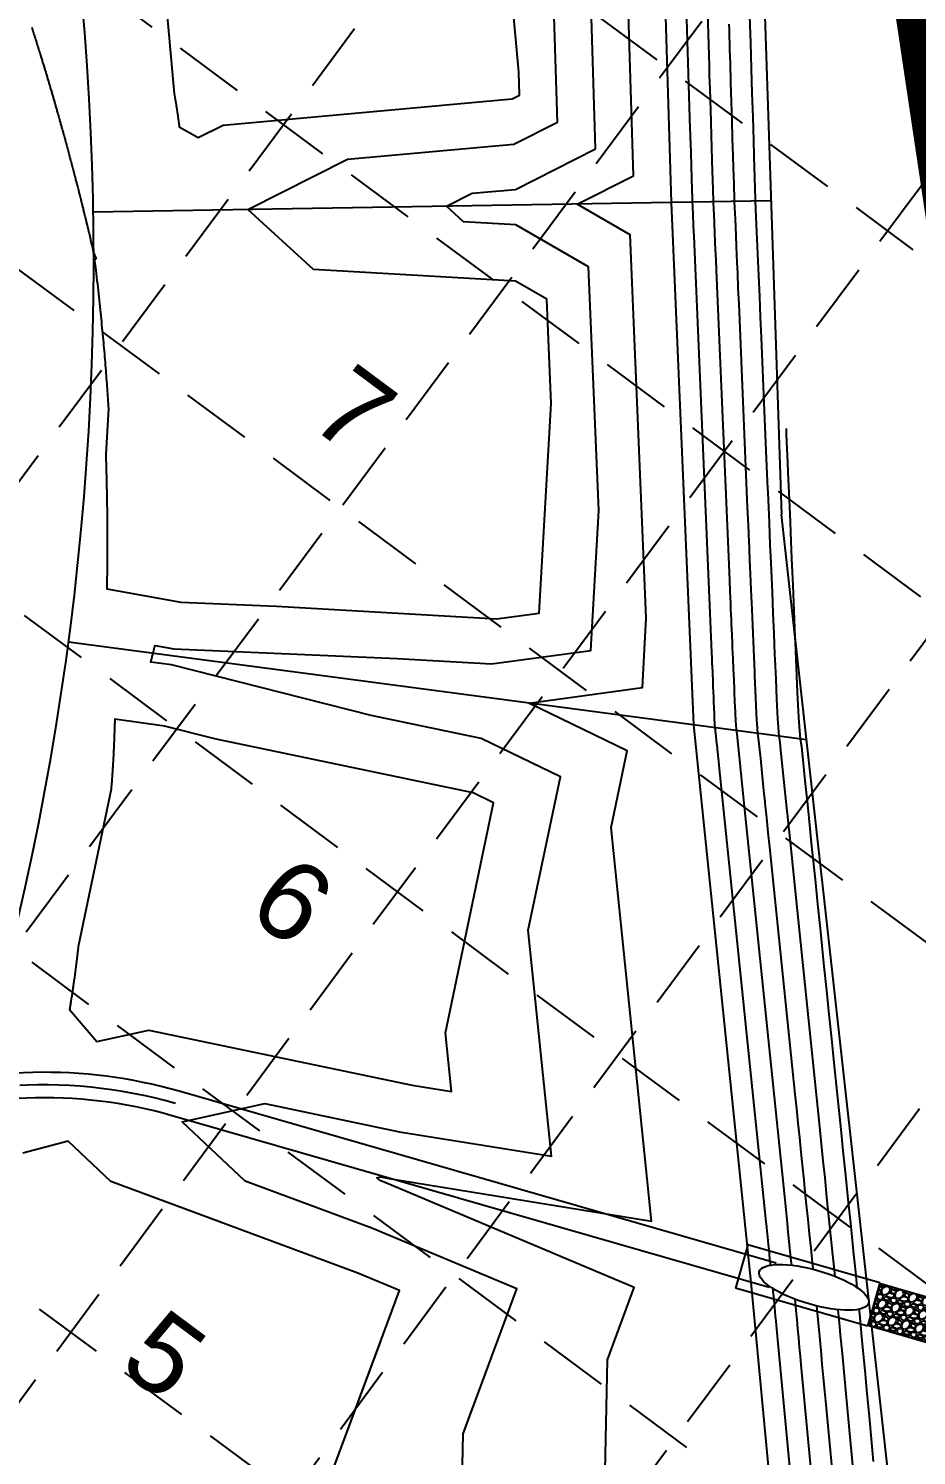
# Model space of a CAD drawing. Header units: feet. Extents: x 2260 to 6199, y 3666 to 7344.
# Drawn here: x 4714.3 to 4883.5, y 5181 to 5452.8 of the extents above; entities that cross this region are included whole.
import ezdxf
from ezdxf.enums import TextEntityAlignment as Align

# ---------------------------------------------------------------- set-up
doc = ezdxf.new("R2010")
doc.units = ezdxf.units.FT
doc.header["$LTSCALE"] = 40
doc.header["$MEASUREMENT"] = 0
for name, pattern in [('ACAD_ISO02W100', [15, 12, -3]), ('CENTER2', [1.125, 0.75, -0.125, 0.125, -0.125]), ('HIDDEN', [0.375, 0.25, -0.125])]:
    doc.linetypes.add(name, pattern=pattern)
for name, color, linetype in [('BOUNDARY-LINE', 1, 'CONTINUOUS'), ('CL-STORM', 4, 'CENTER2'), ('FLOW-ARROWS', 253, 'CONTINUOUS'), ('GRID', 254, 'HIDDEN'), ('LEGEND', 7, 'CONTINUOUS'), ('LOT-NOS', 4, 'CONTINUOUS'), ('lots-line', 4, 'CONTINUOUS'), ('PC', 43, 'CONTINUOUS'), ('POND', 5, 'CONTINUOUS'), ('ST-ROW', 2, 'CONTINUOUS'), ('STORM', 3, 'CONTINUOUS')]:
    doc.layers.add(name, color=color, linetype=linetype)
doc.styles.get("Standard").update_dxf_attribs({"font": 'ARIAL.TTF'})

msp = doc.modelspace()

# ---------------------------------------------------------------- hatches: boundary and pattern name
at = {"layer": 'LEGEND', "linetype": 'ACAD_ISO02W100'}
h = msp.add_hatch(dxfattribs=at)
h.set_pattern_fill('GRAVEL', color=240, scale=2.67485, angle=-14.5508, style=0)
h.set_pattern_definition([(213.46201, (4656.98469, 5124.42945), (-26.76065139, -17.92530482), [0.359864, -35.626559]), (170.418913, (4656.68447, 5124.23102), (31.740678247, -5.475257623), [0.617537, -61.136164]), (117.95961, (4656.07555, 5124.3338), (18.49825278, -35.1998597), [0.435433, -43.107964]), (252.72291, (4654.89781, 5123.94863), (16.02952663, 51.10907479), [0.562355, -55.67314]), (278.28291, (4654.73079, 5123.41165), (-4.88101274, 34.42877513), [0.551434, -54.592006]), (342.72291, (4654.81023, 5122.86597), (-51.10907479, 16.02952663), [0.562355, -55.67314]), (23.143413, (4655.34721, 5122.69895), (-40.377965596, -17.154204665), [0.743686, -73.624835]), (57.704513, (4656.03105, 5122.99125), (32.907938906, 52.25501931), [0.702116, -69.509503]), (106.87881, (4656.40618, 5123.58475), (-11.97614955, 39.03389751), [0.56426, -55.861757]), (160.68561, (4656.24235, 5124.1247), (27.80758654, -9.98129857), [0.64419, -31.565268]), (207.846613, (4655.63442, 5124.33777), (-38.460936063, -20.415287874), [0.833077, -82.474644]), (124.26331, (4657.45425, 5123.25744), (-14.09124825, 20.23849235), [0.28434, -28.1497]), (156.91841, (4657.29417, 5123.49243), (32.31365409, -13.91444215), [0.540954, -53.554533]), (210.4492, (4656.7965, 5123.7045), (-0.672024, -2.589056), [0.37828, -3.404527]), (188.64781, (4656.69593, 5124.06224), (14.28932225, 1.81799266), [0.20371, -20.167337]), (277.25061, (4656.49453, 5124.0316), (-0.5729821, 8.4391891), [0.28809, -14.116418]), (16.41301, (4656.5309, 5123.7458), (9.1112091, 3.162045), [0.46791, -15.129012]), (147.0143, (4656.9797, 5123.878), (4.5060876, -3.933099), [0.338344, -8.120274]), (1.83871, (4654.99288, 5124.42138), (27.90662081, 1.04690298), [0.473983, -46.924474]), (55.79541, (4655.46662, 5124.43659), (-17.7484733, -25.79151482), [0.397646, -39.366855]), (278.64781, (4657.11414, 5124.39584), (-1.81799266, 14.28932225), [0.40742, -19.963629]), (329.05971, (4657.1754, 5123.99305), (-23.87448602, 14.487387905), [0.473983, -46.924474]), (324.89321, (4654.57623, 5122.81617), (-11.60123313, 8.5382209), [0.457078, -22.396848]), (280.22431, (4654.95015, 5122.5533), (-5.55298626, 31.8397266), [0.38298, -37.91504]), (52.25061, (4656.468, 5121.80007), (8.5382333, 11.6012241), [0.40742, -19.963629]), (2.80321, (4656.71743, 5122.12222), (-36.34580997, -1.61989022), [0.448388, -44.390265]), (54.89321, (4655.19937, 5122.12936), (-8.5382209, -11.60123313), [0.22854, -22.625388]), (86.75911, (4656.31266, 5121.8404), (0.0990483, 11.0282435), [0.13639, -13.50272]), (151.413, (4656.3204, 5121.97656), (7.095143, -4.6051224), [0.551434, -10.477253]), (171.45821, (4655.83616, 5122.24042), (26.56257072, -4.13118781), [0.51103, -50.591902]), (289.1393, (4656.4704, 5123.5128), (-1.2450103, 5.8501334), [0.385772, -9.258535]), (338.606413, (4656.59689, 5123.14836), (42.669875915, -16.6025395), [0.67351, -66.677485]), (46.39461, (4657.224, 5122.90268), (-15.0603881, -15.435288), [0.275392, -27.26387]), (75.4492, (4657.414, 5123.102), (-1.91703, 3.26108), [0.16049, -2.51436]), (105.70561, (4655.80454, 5122.33153), (5.65203551, -20.81148272), [0.3716, -36.7886]), (33.46201, (4655.70395, 5122.68926), (26.76065139, 17.92530482), [0.719727, -35.266695]), (345.4492, (4656.3044, 5123.086), (3.26108, 1.91703), [0.69546, -1.97939]), (310.75401, (4656.97754, 5122.91138), (-21.18635838, 24.84364282), [0.42293, -41.870156]), (239.50381, (4657.25364, 5122.591), (-5.27715096, -9.6841954), [0.389463, -19.083737]), (193.095213, (4657.05599, 5122.25542), (-55.91227599, -13.12211264), [0.634113, -62.777316]), (160.875313, (4656.43837, 5122.11175), (-32.98569288, 11.32535497), [0.67085, -66.414042])])
h.paths.add_polyline_path([(4892.98, 5208.97), (4876.63, 5213.7), (4874.33, 5205.69), (4890.58, 5200.98)])
at = {"layer": 'POND'}
h = msp.add_hatch(dxfattribs=at)
h.set_pattern_fill('ANSI31', color=256, scale=60, style=0)
edge = h.paths.add_edge_path()
edge.add_line((4863.35, 6262.33), (4832.61, 6283.58))
edge.add_line((4832.61, 6283.58), (4828.95, 6094.85))
edge.add_line((4828.95, 6094.85), (4828.26, 6021.94))
edge.add_line((4828.26, 6021.94), (4847.63, 5898.39))
edge.add_line((4847.63, 5898.39), (4848.09, 5787.7))
edge.add_line((4848.09, 5787.7), (4853.68, 5749.38))
edge.add_line((4853.68, 5749.38), (4869.8, 5688.77))
edge.add_line((4869.8, 5688.77), (4874.38, 5637.74))
edge.add_line((4874.38, 5637.74), (4884.84, 5598.23))
edge.add_line((4884.84, 5598.23), (4879.89, 5563.29))
edge.add_line((4879.89, 5563.29), (4875.07, 5535.8))
edge.add_line((4875.07, 5535.8), (4886.83, 5492.93))
edge.add_line((4886.83, 5492.93), (4883.05, 5458.46))
edge.add_line((4883.05, 5458.46), (4889.3, 5416.55))
edge.add_line((4889.3, 5416.55), (4906.43, 5313.8))
edge.add_line((4906.43, 5313.8), (4892, 5244.12))
edge.add_line((4892, 5244.12), (4898.16, 5209.04))
edge.add_line((4898.16, 5209.04), (4893.39, 5196.19))
edge.add_line((4893.39, 5196.19), (4908.41, 5098.29))
edge.add_line((4908.41, 5098.29), (4924.31, 5022.58))
edge.add_line((4924.31, 5022.58), (4923.27, 4983.4))
edge.add_line((4923.27, 4983.4), (4937.52, 4964.85))
edge.add_line((4937.52, 4964.85), (4969.27, 4921.35))
edge.add_line((4969.27, 4921.35), (4967.62, 4860.73))
edge.add_line((4967.62, 4860.73), (4960.16, 4836.43))
edge.add_line((4960.16, 4836.43), (4955.17, 4822.59))
edge.add_line((4955.17, 4822.59), (4971.99, 4795.47))
edge.add_line((4971.99, 4795.47), (4979.84, 4773.67))
edge.add_line((4979.84, 4773.67), (4989.69, 4738.4))
edge.add_line((4989.69, 4738.4), (4988.66, 4699.21))
edge.add_line((4988.66, 4699.21), (4985.5, 4689.56))
edge.add_line((4985.5, 4689.56), (4978.63, 4658.69))
edge.add_line((4978.63, 4658.69), (4976.82, 4640.05))
edge.add_line((4976.82, 4640.05), (4998.82, 4615.76))
edge.add_line((4998.82, 4615.76), (5014.41, 4588.23))
edge.add_line((5014.41, 4588.23), (5041.93, 4510.34))
edge.add_line((5041.93, 4510.34), (5037.43, 4487.52))
edge.add_line((5037.43, 4487.52), (5039.13, 4428.44))
edge.add_line((5039.13, 4428.44), (5050.17, 4396.85))
edge.add_line((5050.17, 4396.85), (5077.99, 4337.7))
edge.add_line((5077.99, 4337.7), (5172.27, 4069.55))
edge.add_line((5172.27, 4069.55), (5191.8, 4095.13))
edge.add_line((5191.8, 4095.13), (5125.44, 4396.17))
edge.add_line((5125.44, 4396.17), (5117.34, 4487.53))
edge.add_line((5117.34, 4487.53), (5073.41, 4643.97))
edge.add_line((5073.41, 4643.97), (5064.9, 4695.71))
edge.add_line((5064.9, 4695.71), (5032.39, 4796.89))
edge.add_line((5032.39, 4796.89), (5027.79, 4859.49))
edge.add_line((5027.79, 4859.49), (5015.99, 4975.61))
edge.add_line((5015.99, 4975.61), (4999.41, 5007.17))
edge.add_line((4999.41, 5007.17), (4995.84, 5066.28))
edge.add_line((4995.84, 5066.28), (4938.69, 5327.03))
edge.add_line((4938.69, 5327.03), (4957.4, 5595.01))
edge.add_line((4957.4, 5595.01), (4940.45, 5946.72))
edge.add_line((4940.45, 5946.72), (4931.05, 6032.46))
edge.add_line((4931.05, 6032.46), (4906.39, 6095.71))
edge.add_line((4906.39, 6095.71), (4865.82, 6172.04))
edge.add_line((4865.82, 6172.04), (4864.54, 6247.04))

# ---------------------------------------------------------------- linework, layer by layer
at = {"layer": 'BOUNDARY-LINE', "color": 7}
for p in [(4852.66, 5513.09), (4902.11, 4960.99)]:
    msp.add_line(p, (4857.77, 5360.25), dxfattribs=at)
at = {"layer": 'CL-STORM', "color": 7}
msp.add_arc((4717.42, 5161.54), 90, 73.9294, 155.5479, dxfattribs=at)
at = {"layer": 'FLOW-ARROWS', "color": 7}
for points in [[(4730.83, 5420.47, 0, 1.67, 0), (4735.83, 5420.59, 0, 0, 0), (4739.68, 5420.68, 0, 0, 0)], [(4780.19, 5419.23, 0, 1.67, 0), (4775.19, 5419.45, 0, 0, 0), (4759.69, 5420.14, 0, 0, 0)], [(4725.29, 5336.74, 0, 1.67, 0), (4730.22, 5335.86, 0, 0, 0), (4735.97, 5334.83, 0, 0, 0)], [(4776.55, 5329.93, 0, 1.67, 0), (4771.64, 5330.84, 0, 0, 0), (4757.62, 5333.45, 0, 0, 0)], [(4706.85, 5250.94, 0, 1.67, 0), (4711.45, 5248.98, 0, 0, 0), (4715.17, 5247.39, 0, 0, 0)], [(4758.18, 5240.68, 0, 1.67, 0), (4753.49, 5242.41, 0, 0, 0), (4740.09, 5247.35, 0, 0, 0)]]:
    msp.add_lwpolyline(points, format="xyseb", dxfattribs=at)
at = {"layer": 'GRID', "linetype": 'HIDDEN', "ltscale": 1.35}
for p, q in [((3115.04, 6721.11), (5717.47, 4791.93)), ((3083.92, 6679.13), (5686.35, 4749.96)), ((3052.8, 6637.16), (5655.24, 4707.99)), ((3021.69, 6595.18), (5624.12, 4666.01)), ((2990.57, 6553.21), (5593.01, 4624.04)), ((2959.46, 6511.23), (5561.89, 4582.06)), ((5198.53, 6022.15), (4109.34, 4552.85)), ((5240.5, 5991.04), (4151.32, 4521.73)), ((5282.48, 5959.92), (4193.29, 4490.62)), ((5324.45, 5928.8), (4235.27, 4459.5)), ((5366.43, 5897.69), (4277.24, 4428.39))]:
    msp.add_line(p, q, dxfattribs=at)
at = {"layer": 'LEGEND', "color": 240, "const_width": 0.334}
msp.add_lwpolyline([(4892.98, 5208.97), (4876.63, 5213.7), (4874.33, 5205.69), (4890.58, 5200.98)], close=True, dxfattribs=at)
at = {"layer": 'lots-line', "color": 7}
for p, q in [((4855.78, 5420), (4726.68, 5417.84)), ((4862.54, 5317.3), (4721.96, 5335.94))]:
    msp.add_line(p, q, dxfattribs=at)
at = {"layer": 'PC', "color": 43, "flags": 128}
for points, elevation in [([(4876.97, 4958.5), (4876.93, 4958.9), (4876.86, 4959.6), (4876.85, 4959.71), (4876.78, 4960.41), (4876.71, 4961.12), (4876.7, 4961.14), (4876.63, 4961.85), (4876.56, 4962.55), (4876.56, 4962.6), (4876.48, 4963.31), (4876.47, 4963.44), (4876.4, 4964.14), (4876.33, 4964.8), (4876.26, 4965.51), (4876.19, 4966.22), (4876.18, 4966.31), (4866.53, 5061.72), (4863.36, 5093.22), (4852.07, 5213.29), (4841.07, 5320.15), (4836.82, 5419.68), (4834, 5511.41)], 544), ([(4855.68, 5217.22), (4855.65, 5217.51), (4855.56, 5218.42), (4855.47, 5219.24), (4855.38, 5220.2), (4855.28, 5221.17), (4855.21, 5221.78), (4855.12, 5222.7), (4855.02, 5223.62), (4854.93, 5224.54), (4854.84, 5225.46), (4845.89, 5312.39), (4845.79, 5313.32), (4845.7, 5314.26), (4845.6, 5315.19), (4845.59, 5315.28), (4845.54, 5315.78), (4845.5, 5316.2), (4845.4, 5317.11), (4845.31, 5318.02), (4845.21, 5318.95), (4845.18, 5319.31), (4845.13, 5319.61), (4845.08, 5320.25), (4845.06, 5320.44), (4845.02, 5321.38), (4844.98, 5322.33), (4844.94, 5323.29), (4844.93, 5323.5), (4844.89, 5324.48), (4844.85, 5325.47), (4844.8, 5326.47), (4844.76, 5327.49), (4844.74, 5327.89), (4844.71, 5328.73), (4844.66, 5329.77), (4844.65, 5330.15), (4844.6, 5331.21), (4844.59, 5331.43), (4844.58, 5331.75), (4844.53, 5332.84), (4844.49, 5333.95), (4841.1, 5413.25), (4841.06, 5414.22), (4841.02, 5415.21), (4840.99, 5415.88), (4840.95, 5416.89), (4840.92, 5417.6), (4840.87, 5418.64), (4840.86, 5419), (4840.82, 5419.75), (4840.82, 5419.81), (4840.82, 5419.85), (4840.79, 5420.86), (4840.76, 5421.9), (4840.73, 5422.64), (4840.7, 5423.75), (4840.66, 5424.89), (4840.63, 5426.07), (4840.59, 5427.3), (4840.55, 5428.56), (4840.53, 5429.39), (4840.49, 5430.65), (4840.48, 5431.02), (4840.45, 5431.94), (4840.42, 5432.71), (4840.39, 5433.7), (4838.2, 5505.01)], 543), ([(4859.71, 5217.21), (4859.62, 5218.06), (4859.43, 5219.89), (4859.24, 5221.73), (4859.05, 5223.56), (4858.88, 5225.2), (4858.69, 5227.12), (4858.49, 5229.05), (4858.36, 5230.28), (4858.17, 5232.12), (4857.98, 5233.96), (4857.79, 5235.8), (4857.6, 5237.63), (4850.71, 5304.63), (4850.52, 5306.5), (4850.32, 5308.37), (4850.13, 5310.23), (4850.11, 5310.42), (4850.01, 5311.42), (4849.92, 5312.26), (4849.74, 5314.07), (4849.55, 5315.9), (4849.36, 5317.75), (4849.28, 5318.47), (4849.2, 5319.07), (4849.09, 5320.36), (4849.05, 5320.73), (4848.97, 5322.62), (4848.89, 5324.52), (4848.81, 5326.43), (4848.79, 5326.86), (4848.71, 5328.81), (4848.62, 5330.79), (4848.54, 5332.79), (4848.45, 5334.83), (4848.42, 5335.64), (4848.34, 5337.32), (4848.26, 5339.4), (4848.22, 5340.15), (4848.13, 5342.28), (4848.11, 5342.71), (4848.09, 5343.35), (4847.99, 5345.53), (4847.9, 5347.75), (4845.38, 5406.82), (4845.3, 5408.77), (4845.21, 5410.74), (4845.15, 5412.07), (4845.07, 5414.09), (4845.01, 5415.51), (4844.92, 5417.59), (4844.89, 5418.31), (4844.82, 5419.82), (4844.82, 5419.93), (4844.82, 5420.02), (4844.75, 5422.03), (4844.69, 5424.11), (4844.64, 5425.6), (4844.58, 5427.82), (4844.51, 5430.1), (4844.43, 5432.47), (4844.36, 5434.91), (4844.28, 5437.44), (4844.23, 5439.09), (4844.15, 5441.62), (4844.13, 5442.35), (4844.07, 5444.2), (4844.03, 5445.73), (4843.96, 5447.73), (4842.4, 5498.61)], 542), ([(4873, 4958.11), (4865.96, 5030.83), (4853.42, 5040.15), (4848.76, 5037.81), (4851.53, 5045.03), (4840.38, 5053.32), (4822.76, 5111.79), (4824.6, 5199.19), (4829.7, 5212.98), (4782.37, 5232.9), (4781.23, 5233.32), (4780.66, 5233.86), (4781.4, 5234.02), (4782.63, 5233.77), (4833.01, 5225.62), (4825.3, 5300.58), (4828.36, 5315.19), (4809.62, 5324.32), (4831.25, 5327.25), (4832.01, 5340.56), (4828.9, 5413.55), (4818.85, 5419.38), (4829.58, 5424.8), (4827.43, 5494.68)], 545), ([(4742.17, 5439.96), (4742.18, 5439.88), (4742.19, 5439.8), (4742.21, 5439.72), (4742.22, 5439.64), (4742.23, 5439.56), (4742.25, 5439.48), (4742.26, 5439.4), (4742.28, 5439.32), (4742.29, 5439.24), (4742.3, 5439.16), (4742.32, 5439.09), (4742.33, 5439.01), (4742.34, 5438.93), (4742.35, 5438.85), (4742.37, 5438.78), (4742.38, 5438.7), (4742.39, 5438.62), (4742.4, 5438.55), (4742.42, 5438.47), (4742.43, 5438.4), (4742.44, 5438.32), (4742.45, 5438.25), (4742.47, 5438.17), (4742.48, 5438.1), (4742.49, 5438.02), (4742.5, 5437.95), (4742.51, 5437.87), (4742.52, 5437.8), (4742.54, 5437.73), (4742.55, 5437.65), (4742.56, 5437.58), (4742.57, 5437.51), (4742.58, 5437.44), (4742.59, 5437.36), (4742.6, 5437.29), (4742.61, 5437.22), (4742.63, 5437.15), (4742.64, 5437.08), (4742.65, 5437.01), (4742.66, 5436.94), (4742.67, 5436.86), (4742.68, 5436.79), (4742.69, 5436.72), (4742.7, 5436.65), (4742.71, 5436.58), (4742.72, 5436.52), (4742.73, 5436.45), (4742.74, 5436.38), (4742.75, 5436.31), (4742.76, 5436.24), (4742.77, 5436.17), (4742.78, 5436.1), (4742.79, 5436.04), (4742.8, 5435.97), (4742.81, 5435.9), (4742.82, 5435.83), (4742.83, 5435.77), (4742.84, 5435.7), (4742.85, 5435.63), (4742.85, 5435.57), (4742.86, 5435.5), (4742.87, 5435.43), (4742.88, 5435.37), (4742.89, 5435.3), (4742.9, 5435.24), (4742.91, 5435.17), (4742.92, 5435.11), (4742.93, 5435.04), (4742.93, 5434.98), (4742.94, 5434.91), (4742.95, 5434.85), (4742.96, 5434.78), (4742.97, 5434.72), (4742.98, 5434.66), (4742.98, 5434.59), (4742.99, 5434.53), (4743, 5434.47), (4743.01, 5434.4), (4743.02, 5434.34), (4743.02, 5434.28), (4743.03, 5434.22), (4743.04, 5434.15), (4743.05, 5434.09), (4746.65, 5432.05), (4751.39, 5434.45), (4806.46, 5439.43), (4807.84, 5440.13), (4807.71, 5444.5), (4803.42, 5491.93)], 548), ([(4738.5, 5479.96), (4742.08, 5440.41), (4742.09, 5440.36), (4742.11, 5440.28), (4742.12, 5440.2), (4742.14, 5440.12), (4742.15, 5440.04), (4742.17, 5439.96)], 548), ([(4796.05, 5134.11), (4797.12, 5185.1), (4807.34, 5212.68), (4779.73, 5224.29), (4755.62, 5233.23), (4743.63, 5244.52), (4759.32, 5248.01), (4785.02, 5242.64), (4813.96, 5237.96), (4809.53, 5281.02), (4815.64, 5310.24), (4800.58, 5317.57), (4779.61, 5321.96), (4741.58, 5331.57), (4737.63, 5332.11), (4737.66, 5332.24), (4737.7, 5332.37), (4737.73, 5332.5), (4737.76, 5332.62), (4737.8, 5332.75), (4737.83, 5332.87), (4737.86, 5332.99), (4737.89, 5333.12), (4737.92, 5333.24), (4737.96, 5333.36), (4737.99, 5333.48), (4738.02, 5333.6), (4738.05, 5333.71), (4738.07, 5333.81), (4738.08, 5333.83), (4738.11, 5333.95), (4738.14, 5334.06), (4738.16, 5334.18), (4738.19, 5334.29), (4738.22, 5334.4), (4738.25, 5334.52), (4738.28, 5334.63), (4738.3, 5334.74), (4738.33, 5334.85), (4738.36, 5334.96), (4738.38, 5335.06), (4738.41, 5335.17), (4738.43, 5335.28), (4741.99, 5334.65), (4784.53, 5332.82), (4802.5, 5331.79), (4821.42, 5334.35), (4822.95, 5360.98), (4820.97, 5407.43), (4807.15, 5415.44), (4797.17, 5416.01), (4793.93, 5418.97), (4798.85, 5421.46), (4807.06, 5422.2), (4822.33, 5429.91), (4820.86, 5477.95)], 546), ([(4714.95, 5453.07), (4715.03, 5452.82), (4715.06, 5452.72), (4715.09, 5452.62), (4715.17, 5452.37), (4715.25, 5452.13), (4715.28, 5452.03), (4715.32, 5451.92), (4715.39, 5451.68), (4715.47, 5451.44), (4715.5, 5451.33), (4715.54, 5451.22), (4715.61, 5450.98), (4715.69, 5450.75), (4715.72, 5450.64), (4715.8, 5450.41), (4715.83, 5450.29), (4715.87, 5450.17), (4715.94, 5449.94), (4716.01, 5449.71), (4716.05, 5449.59), (4716.12, 5449.37), (4716.16, 5449.24), (4716.2, 5449.12), (4716.27, 5448.9), (4716.31, 5448.77), (4716.37, 5448.55), (4716.41, 5448.42), (4716.48, 5448.2), (4716.55, 5447.98), (4716.59, 5447.85), (4716.63, 5447.72), (4716.7, 5447.5), (4716.76, 5447.29), (4716.8, 5447.15), (4716.85, 5447.01), (4716.91, 5446.8), (4716.95, 5446.66), (4717.02, 5446.45), (4717.08, 5446.25), (4717.13, 5446.1), (4717.19, 5445.9), (4717.23, 5445.75), (4717.29, 5445.55), (4717.34, 5445.4), (4717.4, 5445.2), (4717.44, 5445.05), (4717.5, 5444.86), (4717.55, 5444.7), (4717.61, 5444.51), (4717.65, 5444.35), (4717.7, 5444.2), (4717.76, 5444), (4717.82, 5443.81), (4717.87, 5443.65), (4717.92, 5443.46), (4717.97, 5443.3), (4718.02, 5443.14), (4718.07, 5442.95), (4718.13, 5442.77), (4718.18, 5442.6), (4718.23, 5442.42), (4718.28, 5442.25), (4718.34, 5442.07), (4718.39, 5441.9), (4718.44, 5441.73), (4718.49, 5441.55), (4718.54, 5441.37), (4718.59, 5441.2), (4718.64, 5441.02), (4718.7, 5440.85), (4718.75, 5440.67), (4718.8, 5440.5), (4718.85, 5440.32), (4718.9, 5440.14), (4718.95, 5439.96), (4719.01, 5439.79), (4719.05, 5439.62), (4719.11, 5439.44), (4719.16, 5439.26), (4719.21, 5439.09), (4719.26, 5438.92), (4719.31, 5438.74), (4719.37, 5438.55), (4719.41, 5438.38), (4719.46, 5438.22), (4719.51, 5438.03), (4719.57, 5437.84), (4719.62, 5437.68), (4719.66, 5437.52), (4719.72, 5437.33), (4719.76, 5437.17), (4719.82, 5436.97), (4719.87, 5436.77), (4719.92, 5436.62), (4719.97, 5436.42), (4720.02, 5436.27), (4720.06, 5436.12), (4720.12, 5435.92), (4720.18, 5435.71), (4720.22, 5435.56), (4720.26, 5435.42), (4720.32, 5435.21), (4720.38, 5435), (4720.42, 5434.86), (4720.46, 5434.71), (4720.52, 5434.5), (4720.58, 5434.29), (4720.61, 5434.15), (4720.65, 5434.01), (4720.71, 5433.8), (4720.75, 5433.66), (4720.81, 5433.44), (4720.87, 5433.22), (4720.91, 5433.09), (4720.97, 5432.86), (4721.01, 5432.73), (4721.04, 5432.6), (4721.11, 5432.38), (4721.17, 5432.15), (4721.2, 5432.02), (4721.24, 5431.9), (4721.3, 5431.67), (4721.33, 5431.55), (4721.4, 5431.32), (4721.43, 5431.2), (4721.49, 5430.96), (4721.56, 5430.72), (4721.59, 5430.61), (4721.62, 5430.49), (4721.69, 5430.25), (4721.75, 5430.01), (4721.78, 5429.9), (4721.81, 5429.78), (4721.88, 5429.54), (4721.94, 5429.3), (4721.97, 5429.19), (4722, 5429.08), (4722.07, 5428.83), (4722.1, 5428.72), (4722.16, 5428.48), (4722.23, 5428.22), (4722.26, 5428.12), (4722.29, 5428.02), (4722.35, 5427.76), (4722.42, 5427.51), (4722.45, 5427.41), (4722.52, 5427.15), (4722.54, 5427.05), (4722.61, 5426.79), (4722.64, 5426.7), (4722.66, 5426.6), (4722.73, 5426.34), (4722.8, 5426.08), (4722.82, 5425.98), (4722.85, 5425.89), (4722.92, 5425.63), (4722.99, 5425.36), (4723.01, 5425.27), (4723.03, 5425.18), (4723.1, 5424.91), (4723.17, 5424.64), (4723.2, 5424.56), (4723.22, 5424.48), (4723.29, 5424.2), (4723.31, 5424.12), (4723.38, 5423.84), (4723.45, 5423.56), (4723.47, 5423.49), (4723.49, 5423.41), (4723.57, 5423.13), (4723.64, 5422.85), (4723.66, 5422.77), (4723.73, 5422.49), (4723.75, 5422.42), (4723.77, 5422.34), (4723.84, 5422.06), (4723.86, 5421.99), (4723.93, 5421.7), (4724, 5421.41), (4724.02, 5421.34), (4724.04, 5421.28), (4724.11, 5420.98), (4724.18, 5420.69), (4724.2, 5420.63), (4724.22, 5420.57), (4724.29, 5420.27), (4724.37, 5419.97), (4724.38, 5419.91), (4724.46, 5419.61), (4724.47, 5419.55), (4724.48, 5419.5), (4724.56, 5419.19), (4724.63, 5418.89), (4724.65, 5418.84), (4724.72, 5418.53), (4724.74, 5418.48), (4724.74, 5418.46), (4724.77, 5418.32), (4724.88, 5417.88), (4724.9, 5417.8), (4724.93, 5417.69), (4724.95, 5417.61), (4725.08, 5417.06), (4725.1, 5416.99), (4725.24, 5416.42), (4725.26, 5416.36), (4725.39, 5415.79), (4725.41, 5415.73), (4725.55, 5415.15), (4725.56, 5415.1), (4725.7, 5414.52), (4725.84, 5413.92), (4725.85, 5413.88), (4725.86, 5413.84), (4726, 5413.25), (4726.14, 5412.64), (4726.15, 5412.61), (4726.16, 5412.58), (4726.3, 5411.97), (4726.44, 5411.35), (4726.45, 5411.34), (4726.59, 5410.71), (4726.6, 5410.7), (4726.74, 5410.06), (4726.74, 5410.06), (4726.74, 5410.06), (4726.75, 5410.01), (4726.97, 5409.52), (4727.21, 5409), (4726.91, 5408.72), (4726.99, 5408.05), (4727.07, 5407.39), (4727.15, 5406.74), (4727.22, 5406.09), (4727.3, 5405.45), (4727.37, 5404.81), (4727.45, 5404.17), (4727.52, 5403.54), (4727.59, 5402.92), (4727.65, 5402.3), (4727.72, 5401.69), (4727.79, 5401.08), (4727.85, 5400.47), (4727.92, 5399.87), (4727.98, 5399.27), (4728.04, 5398.68), (4728.1, 5398.09), (4728.16, 5397.51), (4728.22, 5396.93), (4728.27, 5396.36), (4728.33, 5395.78), (4728.39, 5395.22), (4728.44, 5394.66), (4728.49, 5394.1), (4728.54, 5393.54), (4728.59, 5392.99), (4728.64, 5392.45), (4728.69, 5391.91), (4728.74, 5391.37), (4728.79, 5390.83), (4728.83, 5390.3), (4728.88, 5389.78), (4728.92, 5389.25), (4728.96, 5388.73), (4729, 5388.22), (4729.04, 5387.71), (4729.08, 5387.2), (4729.12, 5386.69), (4729.16, 5386.19), (4729.2, 5385.69), (4729.23, 5385.2), (4729.27, 5384.71), (4729.3, 5384.22), (4729.34, 5383.74), (4729.37, 5383.25), (4729.4, 5382.78), (4729.43, 5382.3), (4729.46, 5381.83), (4729.49, 5381.36), (4729.52, 5380.9), (4729.55, 5380.43), (4729.05, 5371.71), (4729.07, 5371.11), (4729.08, 5370.52), (4729.1, 5369.93), (4729.12, 5369.35), (4729.14, 5368.77), (4729.15, 5368.2), (4729.17, 5367.62), (4729.18, 5367.06), (4729.2, 5366.49), (4729.21, 5365.93), (4729.22, 5365.37), (4729.23, 5364.82), (4729.24, 5364.27), (4729.25, 5363.73), (4729.26, 5363.18), (4729.27, 5362.64), (4729.28, 5362.11), (4729.28, 5361.98), (4729.29, 5361.45), (4729.3, 5360.92), (4729.3, 5360.39), (4729.31, 5359.87), (4729.31, 5359.35), (4729.32, 5358.84), (4729.32, 5358.33), (4729.33, 5357.82), (4729.33, 5357.31), (4729.33, 5356.81), (4729.33, 5356.31), (4729.34, 5355.81), (4729.34, 5355.32), (4729.34, 5354.83), (4729.34, 5354.34), (4729.33, 5353.86), (4729.33, 5353.38), (4729.33, 5352.9), (4729.33, 5352.42), (4729.32, 5351.95), (4729.32, 5351.48), (4729.32, 5351.01), (4729.31, 5350.55), (4729.31, 5350.08), (4729.3, 5349.63), (4729.3, 5349.17), (4729.29, 5348.72), (4729.28, 5348.26), (4729.27, 5347.82), (4729.27, 5347.37), (4729.26, 5346.93), (4729.25, 5346.49), (4729.24, 5346.05), (4743.32, 5343.56), (4761.56, 5342.77), (4803.49, 5340.36), (4811.6, 5341.46), (4813.9, 5381.39), (4813.05, 5401.3), (4807.12, 5404.73), (4768.62, 5406.95), (4756.13, 5418.33), (4775.12, 5427.95), (4806.76, 5430.82), (4815.09, 5435.02), (4814.28, 5461.23)], 547), ([(4867.97, 5215.09), (4867.61, 5218.59), (4867.55, 5219.17), (4867.17, 5222.83), (4866.79, 5226.5), (4866.41, 5230.17), (4866.04, 5233.83), (4865.7, 5237.12), (4865.3, 5240.94), (4864.91, 5244.82), (4864.65, 5247.27), (4864.27, 5250.95), (4863.9, 5254.63), (4863.52, 5258.31), (4863.14, 5261.97), (4860.35, 5289.11), (4859.96, 5292.86), (4859.58, 5296.59), (4859.2, 5300.31), (4859.16, 5300.7), (4858.95, 5302.69), (4858.78, 5304.38), (4858.41, 5308), (4858.03, 5311.65), (4857.65, 5315.35), (4857.5, 5316.8), (4857.32, 5317.99), (4857.11, 5320.56), (4857.04, 5321.31), (4856.87, 5325.1), (4856.71, 5328.9), (4856.55, 5332.71), (4856.51, 5333.57), (4856.35, 5337.48), (4856.18, 5341.43), (4856.01, 5345.44), (4855.83, 5349.51), (4855.76, 5351.13), (4855.62, 5354.48), (4855.44, 5358.66), (4855.38, 5360.15), (4855.2, 5364.42), (4855.16, 5365.27), (4855.1, 5366.56), (4854.92, 5370.92), (4854.73, 5375.35), (4853.94, 5393.95), (4853.77, 5397.85), (4853.6, 5401.8), (4853.49, 5404.45), (4853.31, 5408.5), (4853.19, 5411.33), (4853.02, 5415.51), (4852.95, 5416.93), (4852.82, 5419.95), (4852.82, 5420.17), (4852.81, 5420.37), (4852.69, 5424.37), (4852.56, 5428.54), (4852.47, 5431.52), (4852.33, 5435.95), (4852.19, 5440.52), (4852.04, 5445.25), (4851.89, 5450.14), (4851.74, 5455.2)], 540), ([(4863.81, 5216.43), (4863.72, 5217.26), (4863.68, 5217.7), (4863.39, 5220.45), (4863.11, 5223.2), (4862.83, 5225.95), (4862.54, 5228.7), (4862.29, 5231.16), (4862, 5234.03), (4861.7, 5236.93), (4861.51, 5238.77), (4861.22, 5241.54), (4860.94, 5244.3), (4860.66, 5247.05), (4860.37, 5249.8), (4855.53, 5296.87), (4855.24, 5299.68), (4854.95, 5302.48), (4854.66, 5305.27), (4854.63, 5305.56), (4854.48, 5307.05), (4854.35, 5308.32), (4854.07, 5311.03), (4853.79, 5313.78), (4853.5, 5316.55), (4853.39, 5317.64), (4853.26, 5318.53), (4853.1, 5320.46), (4853.04, 5321.02), (4852.92, 5323.86), (4852.8, 5326.71), (4852.68, 5329.57), (4852.65, 5330.21), (4852.53, 5333.14), (4852.4, 5336.11), (4852.27, 5339.12), (4852.14, 5342.17), (4852.09, 5343.39), (4851.98, 5345.9), (4851.85, 5349.03), (4851.8, 5350.15), (4851.66, 5353.35), (4851.64, 5353.99), (4851.6, 5354.95), (4851.46, 5358.23), (4851.31, 5361.55), (4849.66, 5400.38), (4849.53, 5403.31), (4849.41, 5406.27), (4849.32, 5408.26), (4849.19, 5411.3), (4849.1, 5413.42), (4848.97, 5416.55), (4848.92, 5417.62), (4848.82, 5419.88), (4848.82, 5420.05), (4848.81, 5420.19), (4848.72, 5423.2), (4848.62, 5426.33), (4848.56, 5428.56), (4848.45, 5431.88), (4848.35, 5435.31), (4848.24, 5438.86), (4848.13, 5442.53), (4848.01, 5446.32), (4847.93, 5448.79), (4847.82, 5452.59), (4847.78, 5453.69)], 541), ([(4872.19, 5212.94), (4871.98, 5215.16), (4871.96, 5215.33), (4871.49, 5219.91), (4871.42, 5220.64), (4870.94, 5225.22), (4870.47, 5229.8), (4870, 5234.39), (4869.53, 5238.97), (4869.11, 5243.08), (4868.61, 5247.86), (4868.12, 5252.7), (4867.8, 5255.76), (4867.33, 5260.37), (4866.85, 5264.97), (4866.38, 5269.56), (4865.91, 5274.14), (4865.17, 5281.36), (4864.69, 5286.03), (4864.21, 5290.7), (4863.73, 5295.35), (4863.68, 5295.84), (4863.42, 5298.32), (4863.2, 5300.44), (4862.74, 5304.96), (4862.27, 5309.53), (4861.79, 5314.15), (4861.61, 5315.97), (4861.39, 5317.45), (4861.12, 5320.67), (4861.03, 5321.6), (4860.82, 5326.34), (4860.62, 5331.08), (4860.42, 5335.85), (4860.37, 5336.93), (4860.16, 5341.81), (4859.95, 5346.76), (4859.74, 5351.77), (4859.52, 5356.85), (4859.44, 5358.88), (4859.26, 5363.07), (4859.03, 5368.28), (4858.95, 5370.16), (4858.73, 5375.48), (4858.68, 5376.55), (4858.68, 5376.65)], 539), ([(4730.13, 5308.59), (4730.11, 5308.37), (4730.09, 5308.15), (4730.07, 5307.93), (4723.85, 5278.19), (4723.82, 5277.91), (4723.79, 5277.63), (4723.76, 5277.35), (4723.73, 5277.08), (4723.69, 5276.8), (4723.66, 5276.53), (4723.63, 5276.26), (4723.6, 5275.99), (4723.56, 5275.72), (4723.53, 5275.46), (4723.5, 5275.19), (4723.46, 5274.93), (4723.43, 5274.67), (4723.4, 5274.41), (4723.37, 5274.16), (4723.33, 5273.9), (4723.3, 5273.65), (4723.27, 5273.4), (4723.23, 5273.15), (4723.2, 5272.9), (4723.17, 5272.65), (4723.13, 5272.41), (4723.1, 5272.16), (4723.07, 5271.92), (4723.03, 5271.68), (4723, 5271.44), (4722.96, 5271.2), (4722.93, 5270.97), (4722.9, 5270.73), (4722.86, 5270.5), (4722.83, 5270.27), (4722.8, 5270.04), (4722.76, 5269.81), (4722.73, 5269.59), (4722.69, 5269.36), (4722.66, 5269.14), (4722.63, 5268.91), (4722.59, 5268.69), (4722.56, 5268.47), (4722.52, 5268.25), (4722.49, 5268.04), (4722.45, 5267.82), (4722.42, 5267.61), (4722.39, 5267.39), (4722.35, 5267.18), (4722.32, 5266.97), (4722.28, 5266.76), (4722.25, 5266.55), (4722.21, 5266.35), (4722.18, 5266.14), (4722.14, 5265.94), (4727.35, 5259.8), (4737.24, 5262), (4787.4, 5251.51), (4794.91, 5250.3), (4793.76, 5261.46), (4802.93, 5305.29), (4799.02, 5307.19), (4750.08, 5317.43), (4740.22, 5319.92), (4730.77, 5321.22), (4730.76, 5320.91), (4730.75, 5320.59), (4730.74, 5320.28), (4730.73, 5319.96), (4730.72, 5319.66), (4730.71, 5319.35), (4730.7, 5319.05), (4730.69, 5318.75), (4730.68, 5318.45), (4730.67, 5318.15), (4730.66, 5317.86), (4730.65, 5317.57), (4730.64, 5317.28), (4730.63, 5316.99), (4730.62, 5316.7), (4730.6, 5316.42), (4730.59, 5316.14), (4730.58, 5315.86), (4730.57, 5315.59), (4730.55, 5315.31), (4730.54, 5315.04), (4730.53, 5314.77), (4730.51, 5314.51), (4730.51, 5314.44), (4730.5, 5314.18), (4730.48, 5313.91), (4730.47, 5313.65), (4730.46, 5313.39), (4730.44, 5313.13), (4730.43, 5312.88), (4730.41, 5312.63), (4730.4, 5312.37), (4730.38, 5312.12), (4730.36, 5311.88), (4730.35, 5311.63), (4730.33, 5311.39), (4730.32, 5311.14), (4730.3, 5310.9), (4730.28, 5310.66), (4730.27, 5310.43), (4730.25, 5310.19), (4730.23, 5309.96), (4730.22, 5309.73), (4730.2, 5309.5), (4730.18, 5309.27), (4730.16, 5309.04), (4730.15, 5308.81), (4730.13, 5308.59)], 547), ([(4751.11, 5225.32), (4730.01, 5233.13), (4721.87, 5240.81), (4713.23, 5238.55)], 547), ([(4777.09, 5215.69), (4730.01, 5233.13), (4721.87, 5240.81), (4713.23, 5238.55)], 547), ([(4769.65, 5171), (4784.98, 5212.37), (4777.09, 5215.69)], 547), ([(4866.11, 5106.8), (4856.79, 5205.74), (4856.71, 5206.59), (4856.63, 5207.45), (4856.55, 5208.31), (4856.47, 5209.18), (4856.39, 5210.06), (4856.31, 5210.94), (4856.27, 5211.34), (4856.18, 5212.22), (4856.18, 5212.29), (4856.14, 5212.74)], 543), ([(4868.85, 5120.38), (4861.52, 5198.2), (4861.36, 5199.9), (4861.2, 5201.61), (4861.04, 5203.34), (4860.87, 5205.08), (4860.71, 5206.83), (4860.54, 5208.59), (4860.47, 5209.4), (4860.34, 5210.72)], 542), ([(4871.59, 5133.97), (4866.25, 5190.66), (4866.01, 5193.21), (4865.77, 5195.78), (4865.52, 5198.36), (4865.28, 5200.97), (4865.03, 5203.6), (4864.78, 5206.24), (4864.67, 5207.46), (4864.48, 5209.44)], 541), ([(4874.32, 5147.56), (4870.98, 5183.12), (4870.66, 5186.52), (4870.33, 5189.94), (4870.01, 5193.39), (4869.68, 5196.86), (4869.35, 5200.37), (4869.02, 5203.89), (4868.87, 5205.51), (4868.57, 5208.73)], 540), ([(4875.3, 5179.82), (4874.9, 5184.1), (4874.5, 5188.41), (4874.09, 5192.76), (4873.68, 5197.14), (4873.26, 5201.55), (4873.07, 5203.57), (4872.65, 5207.97), (4872.62, 5208.32), (4872.57, 5208.83)], 539), ([(4769.65, 5171), (4781.42, 5202.76)], 547), ([(4847.71, 4909.86), (4860.72, 4927.36), (4869.31, 4959.44), (4865.38, 4999.93), (4840.3, 5018.58), (4830.99, 5013.9), (4836.53, 5028.34), (4814.24, 5044.91), (4803.39, 5080.9), (4795.91, 5075.67), (4801.39, 5087.35), (4762.33, 5139.45), (4796.05, 5134.11), (4797.12, 5185.1), (4798.86, 5189.77)], 546)]:
    msp.add_lwpolyline(points, dxfattribs=dict(at, elevation=elevation))
at = {"layer": 'POND', "const_width": 8}
msp.add_lwpolyline([(4832.66, 6286.27), (4832.61, 6283.58), (4828.95, 6094.85), (4828.26, 6021.94), (4847.63, 5898.39), (4848.09, 5787.7), (4853.68, 5749.38), (4869.8, 5688.77), (4874.38, 5637.74), (4884.84, 5598.23), (4879.89, 5563.29), (4875.07, 5535.8), (4886.83, 5492.93), (4883.05, 5458.46), (4889.3, 5416.55)], dxfattribs=at)
at = {"layer": 'ST-ROW', "color": 7}
msp.add_arc((4174.1, 5408.6), 552.66, 323.3765, 5.1728, dxfattribs=at)
at = {"layer": 'STORM', "color": 7}
for p, q in [((4856.75, 5217.57), (4743.01, 5250.34)), ((4855.41, 5212.93), (4741.67, 5245.7)), ((4851.37, 5221.07), (4848.99, 5212.83)), ((4876.49, 5213.84), (4851.37, 5221.07)), ((4874.11, 5205.59), (4848.99, 5212.83)), ((4876.49, 5213.84), (4874.11, 5205.59))]:
    msp.add_line(p, q, dxfattribs=at)
for radius, end in [(92.42, 108.8986), (87.58, 110.6136)]:
    msp.add_arc((4717.42, 5161.54), radius, 73.9294, end, dxfattribs=at)
msp.add_ellipse((4863.93, 5212.99), major_axis=(-10.41, 3), ratio=0.303786, dxfattribs=at)

# ---------------------------------------------------------------- texts
at = {"layer": 'LOT-NOS', "color": 7}
for s, p in [('7', (4776.4, 5380.12)), ('6', (4764.65, 5286.7)), ('5', (4740.3, 5200.16)), ('5', (4740.3, 5200.16))]:
    msp.add_text(s, height=15, rotation=323.3354, dxfattribs=at).set_placement(p, align=Align.MIDDLE_CENTER)

doc.saveas('drawing.dxf')
